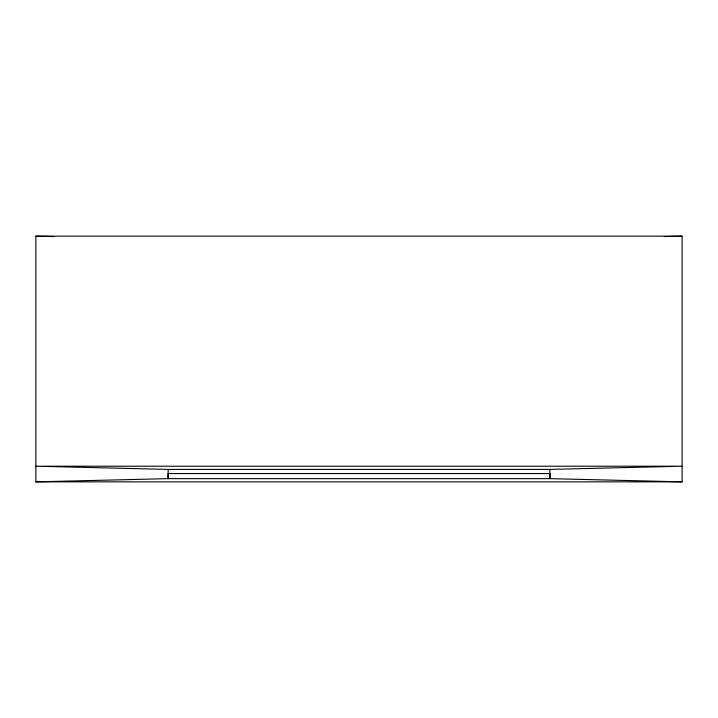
<?xml version="1.0" encoding="UTF-8"?>
<svg xmlns="http://www.w3.org/2000/svg" width="718" height="718" viewBox="0 0 718 718"><rect width="100%" height="100%" fill="white"/><g stroke="black" fill="none" stroke-linecap="round" stroke-linejoin="round"><path stroke-width="1.08" d="M550.141 474.894L549.835 478.646L168.165 478.646L35.9 481.85L35.9 236.15L682.1 236.15L682.1 481.85L35.9 481.85M664.321 236.581L682.1 236.15M549.835 469.41L682.1 466.215L35.9 466.215L168.165 469.41L549.835 469.41L549.835 478.646L682.1 481.85M167.967 473.548L550.473 473.548M35.9 236.15L53.679 236.581M167.859 474.894L168.165 478.646L168.165 469.41"/></g></svg>
